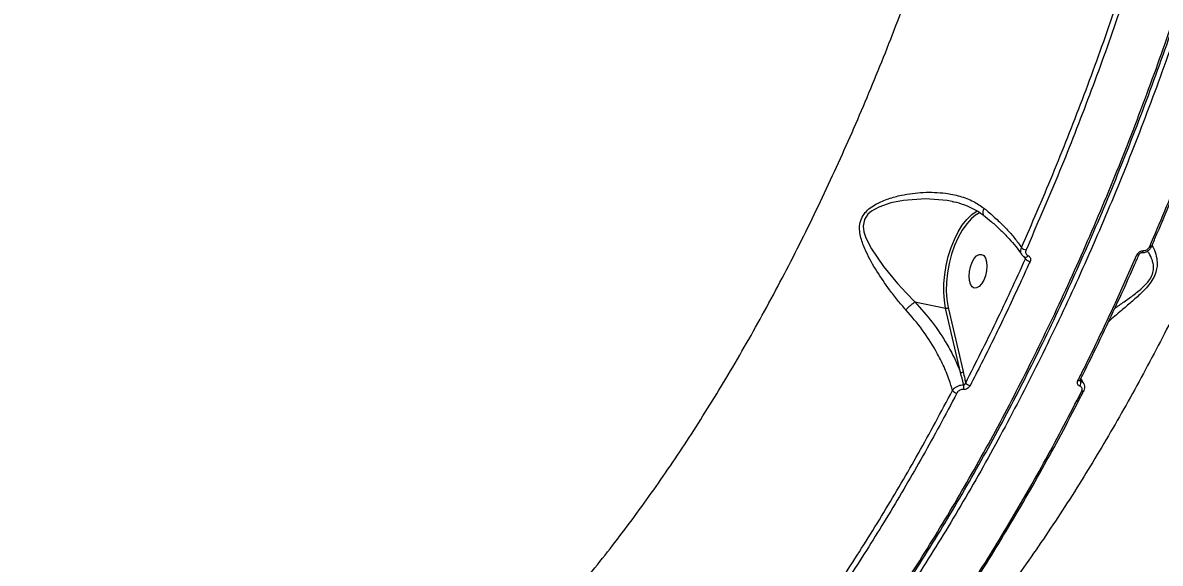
# Model space of a CAD drawing. Header units: millimetres. Extents: x -8422 to 28150, y -6982 to 5510.
# Drawn here: x 20498.1 to 20795, y 776.8 to 917.9 of the extents above; entities that cross this region are included whole.
import ezdxf

# ---------------------------------------------------------------- set-up
doc = ezdxf.new("R2010")
doc.units = ezdxf.units.MM
for name, color, linetype in [('DIKOM_ОБЪЕКТ', 7, 'Continuous'), ('DIKOM_РАЗМЕР_ЗОНА', 7, 'Continuous'), ('DIKOM_РАЗМЕР_ОБЪЕКТА', 7, 'Continuous')]:
    doc.layers.add(name, color=color, linetype=linetype)
doc.styles.add('style1', font='arial.ttf', dxfattribs={"width": 0.8})
doc.dimstyles.new('1-50', dxfattribs={"dimtxt": 300, "dimasz": 200, "dimexe": 100, "dimexo": 0, "dimgap": 100, "dimtad": 1, "dimdec": 0, "dimtxsty": 'style1', "dimcen": 0, "dimclrd": 7, "dimclre": 7, "dimadec": 1, "dimazin": 2, "dimtfac": 1, "dimtdec": 0, "dimtmove": 1, "dimatfit": 3, "dimfxl": 0, "dimlwd": 25, "dimlwe": 18, "dimarcsym": 0})

# ---------------------------------------------------------------- blocks, each defined once
blk = doc.blocks.new('*D15')
at = {"layer": 'Defpoints', "color": 0, "transparency": 16777216}
for p in [(19380.28, 3651.45), (27070.13, 3651.45), (15204.41, -3115.19)]:
    blk.add_point(p, dxfattribs=at)
at = {"layer": 'DIKOM_РАЗМЕР_ОБЪЕКТА', "color": 7, "lineweight": 18, "transparency": 16777216}
for p, q in [((19380.28, 3651.45), (27170.13, 3651.45)), ((15204.41, -3115.19), (27170.13, -3115.19))]:
    blk.add_line(p, q, dxfattribs=at)
at = {"layer": 'DIKOM_РАЗМЕР_ОБЪЕКТА', "color": 7, "lineweight": 25, "transparency": 16777216}
blk.add_line((27070.13, -2915.19), (27070.13, 3451.45), dxfattribs=at)
at = {"layer": 'DIKOM_РАЗМЕР_ОБЪЕКТА', "color": 7, "transparency": 16777216}
for points in [[(27036.8, 3451.45), (27103.47, 3451.45), (27070.13, 3651.45)], [(27036.8, -2915.19), (27103.47, -2915.19), (27070.13, -3115.19)]]:
    blk.add_solid(points, dxfattribs=at)
at = {"layer": 'DIKOM_РАЗМЕР_ОБЪЕКТА', "color": 0, "transparency": 16777216, "insert": (26816.96, -135.25), "char_height": 300, "attachment_point": 5, "rotation": 90, "style": 'style1'}
blk.add_mtext('6750', dxfattribs=at)
blk = doc.blocks.new('*D16')
at = {"layer": 'Defpoints', "color": 0, "transparency": 16777216}
for p in [(12490, 1387.95), (23986.61, 1004.03), (12490, -5796.5)]:
    blk.add_point(p, dxfattribs=at)
at = {"layer": 'DIKOM_РАЗМЕР_ОБЪЕКТА', "color": 7, "lineweight": 18, "transparency": 16777216}
for p, q in [((12490, 1387.95), (12490, -5896.5)), ((23986.61, 1004.03), (23986.61, -5896.5))]:
    blk.add_line(p, q, dxfattribs=at)
at = {"layer": 'DIKOM_РАЗМЕР_ОБЪЕКТА', "color": 7, "lineweight": 25, "transparency": 16777216}
blk.add_line((23786.61, -5796.5), (12690, -5796.5), dxfattribs=at)
at = {"layer": 'DIKOM_РАЗМЕР_ОБЪЕКТА', "color": 7, "transparency": 16777216}
for points in [[(12690, -5763.17), (12690, -5829.83), (12490, -5796.5)], [(23786.61, -5763.17), (23786.61, -5829.83), (23986.61, -5796.5)]]:
    blk.add_solid(points, dxfattribs=at)
at = {"layer": 'DIKOM_РАЗМЕР_ОБЪЕКТА', "color": 0, "transparency": 16777216, "insert": (18238.3, -5543.33), "char_height": 300, "attachment_point": 5, "style": 'style1'}
blk.add_mtext('11500', dxfattribs=at)
blk = doc.blocks.new('*D14')
at = {"layer": 'Defpoints', "color": 0, "transparency": 16777216}
for p in [(20684.73, 5148.63), (28049.7, 5148.63), (14575.76, -5055.5)]:
    blk.add_point(p, dxfattribs=at)
at = {"layer": 'DIKOM_РАЗМЕР_ЗОНА', "color": 7, "lineweight": 18, "transparency": 16777216}
for p, q in [((20684.73, 5148.63), (28149.7, 5148.63)), ((14575.76, -5055.5), (28149.7, -5055.5))]:
    blk.add_line(p, q, dxfattribs=at)
at = {"layer": 'DIKOM_РАЗМЕР_ЗОНА', "color": 7, "lineweight": 25, "transparency": 16777216}
blk.add_line((28049.7, -4855.5), (28049.7, 4948.63), dxfattribs=at)
at = {"layer": 'DIKOM_РАЗМЕР_ЗОНА', "color": 7, "transparency": 16777216}
for points in [[(28016.36, 4948.63), (28083.03, 4948.63), (28049.7, 5148.63)], [(28016.36, -4855.5), (28083.03, -4855.5), (28049.7, -5055.5)]]:
    blk.add_solid(points, dxfattribs=at)
at = {"layer": 'DIKOM_РАЗМЕР_ЗОНА', "color": 0, "transparency": 16777216, "insert": (27796.52, -63.59), "char_height": 300, "attachment_point": 5, "rotation": 90, "style": 'style1'}
blk.add_mtext('10200', dxfattribs=at)
blk = doc.blocks.new('*D13')
at = {"layer": 'Defpoints', "color": 0, "transparency": 16777216}
for p in [(10490, 1785.06), (25983.09, 460.53), (10490, -6882.5)]:
    blk.add_point(p, dxfattribs=at)
at = {"layer": 'DIKOM_РАЗМЕР_ЗОНА', "color": 7, "lineweight": 18, "transparency": 16777216}
for p, q in [((10490, 1785.06), (10490, -6982.5)), ((25983.09, 460.53), (25983.09, -6982.5))]:
    blk.add_line(p, q, dxfattribs=at)
at = {"layer": 'DIKOM_РАЗМЕР_ЗОНА', "color": 7, "lineweight": 25, "transparency": 16777216}
blk.add_line((25783.09, -6882.5), (10690, -6882.5), dxfattribs=at)
at = {"layer": 'DIKOM_РАЗМЕР_ЗОНА', "color": 7, "transparency": 16777216}
for points in [[(10690, -6849.17), (10690, -6915.83), (10490, -6882.5)], [(25783.09, -6849.17), (25783.09, -6915.83), (25983.09, -6882.5)]]:
    blk.add_solid(points, dxfattribs=at)
at = {"layer": 'DIKOM_РАЗМЕР_ЗОНА', "color": 0, "transparency": 16777216, "insert": (18236.55, -6629.33), "char_height": 300, "attachment_point": 5, "style": 'style1'}
blk.add_mtext('15500', dxfattribs=at)

msp = doc.modelspace()

# ---------------------------------------------------------------- linework, layer by layer
at = {"layer": 'DIKOM_ОБЪЕКТ', "color": 7, "linetype": 'Continuous', "lineweight": 15}
for p, q in [((20792.85, 859.61), (20792.84, 859.57)), ((20759.86, 856.26), (20759.5, 856.85)), ((20731.01, 844.99), (20739.01, 843.35)), ((20742.92, 826.59), (20739.01, 843.35)), ((20739.68, 843.56), (20743.58, 826.8)), ((20774.12, 824.58), (20774.23, 824.4)), ((20775.1, 821.77), (20775.08, 821.73))]:
    msp.add_line(p, q, dxfattribs=at)
at = {"layer": 'DIKOM_ОБЪЕКТ', "color": 7, "linetype": 'Continuous', "lineweight": 15, "flags": 128}
for points in [[(20740.69, 871.21), (20739.46, 871.48), (20733.77, 871.94), (20728, 871.52), (20724.72, 870.87), (20721.57, 869.79), (20719.66, 868.72), (20718.71, 867.89), (20717.82, 866.55), (20717.49, 864.83), (20717.69, 863.28), (20718.2, 861.78), (20719.7, 858.86), (20722.83, 854.28), (20726.47, 849.84), (20728.68, 847.37), (20730.98, 845), (20730.99, 844.99), (20730.99, 844.99)], [(20739.01, 843.35), (20738.68, 845.35), (20738.52, 847.52), (20738.55, 849.81), (20738.77, 852.18), (20739.16, 854.56), (20739.72, 856.91), (20740.43, 859.18), (20741.29, 861.32), (20742.27, 863.29), (20743.35, 865.03), (20744.52, 866.52), (20745.73, 867.72), (20745.85, 867.82)], [(20746.8, 867.65), (20745.74, 866.77), (20744.51, 865.42), (20743.36, 863.76), (20742.3, 861.86), (20741.37, 859.74), (20740.58, 857.46), (20739.96, 855.07), (20739.51, 852.63), (20739.26, 850.21), (20739.2, 847.85), (20739.35, 845.61), (20739.68, 843.56)], [(20745.85, 867.82), (20746.97, 868.6), (20747.36, 868.81)], [(20748.07, 868.38), (20747, 867.79), (20746.8, 867.65)], [(20790.23, 857.88), (20790.28, 857.89), (20790.35, 857.92), (20790.42, 857.97), (20790.48, 858.05), (20790.54, 858.15), (20790.6, 858.27), (20790.64, 858.4)], [(20792.84, 859.57), (20792.83, 859.55), (20792.78, 859.51), (20792.69, 859.48), (20792.58, 859.46), (20792.44, 859.47), (20792.29, 859.49)], [(20749.76, 854.35), (20749.66, 853.1), (20749.39, 851.85), (20748.96, 850.7), (20748.4, 849.73), (20747.77, 849.03), (20747.11, 848.66), (20746.48, 848.64), (20745.92, 848.97), (20745.49, 849.63), (20745.22, 850.57), (20745.12, 851.71), (20745.22, 852.96), (20745.49, 854.21), (20745.92, 855.36), (20746.48, 856.33), (20747.11, 857.03), (20747.77, 857.4), (20748.4, 857.42), (20748.96, 857.09), (20749.39, 856.43), (20749.66, 855.49), (20749.76, 854.35)], [(20789.52, 857.38), (20789.51, 857.36), (20789.46, 857.31), (20789.37, 857.28), (20789.26, 857.26), (20789.12, 857.27), (20788.96, 857.29)], [(20774.12, 824.58), (20774.12, 824.56), (20774.06, 824.5), (20773.97, 824.46), (20773.85, 824.43), (20773.71, 824.43), (20773.55, 824.46)], [(20775.08, 821.73), (20775.07, 821.72), (20775.01, 821.66), (20774.92, 821.62), (20774.81, 821.6), (20774.67, 821.6), (20774.52, 821.62)]]:
    msp.add_lwpolyline(points, dxfattribs=at)
at = {"layer": 'DIKOM_ОБЪЕКТ', "color": 7, "linetype": 'Continuous', "lineweight": 15}
for centre, radius, start, end in [((20760.43, 860.77), 2.23, 223.8764, 258.8607), ((20759.88, 857.33), 0.694, 265.4125, 338.4581), ((20761.46, 857.69), 2.15, 221.9354, 259.2178), ((20743.06, 827.3), 0.728, 258.8621, 316.6225), ((20741.56, 822.84), 2.21, 341.479, 12.9487), ((20745.76, 824.96), 1.85, 215.1166, 258.9484), ((20772.95, 823.89), 1.38, 321.9262, 21.731), ((20742.31, 823), 1.87, 216.3146, 258.5342)]:
    msp.add_arc(centre, radius, start, end, dxfattribs=at)
for points, knots in [([(20832.54, 1312.89), (20833.32, 1309.28), (20835.43, 1299.54), (20838.34, 1283.06), (20841.1, 1263.34), (20843.22, 1242.79), (20844.68, 1221.48), (20845.46, 1199.45), (20845.54, 1177.19), (20844.93, 1154.77), (20843.66, 1132.29), (20841.73, 1109.38), (20839.09, 1086.1), (20835.74, 1062.52), (20831.77, 1039.16), (20827.19, 1016.1), (20822.05, 993.4), (20816.26, 970.7), (20809.82, 948.07), (20802.74, 925.6), (20795.16, 903.79), (20787.13, 882.68), (20778.69, 862.33), (20769.71, 842.39), (20760.19, 822.97), (20750.16, 804.15), (20739.83, 786.33), (20729.25, 769.55), (20718.47, 753.84), (20707.3, 738.92), (20695.78, 724.9), (20683.94, 711.84), (20672.53, 700.53), (20661.63, 690.81), (20651.27, 682.51), (20640.82, 675.07), (20630.31, 668.52), (20619.86, 662.93), (20609.51, 658.32), (20600.34, 654.99), (20594.63, 653.44), (20592.3, 652.8)], [0, 0, 0, 0, 0.015652, 0.042168, 0.068704, 0.09522, 0.122506, 0.149815, 0.177101, 0.203617, 0.230153, 0.256669, 0.283955, 0.311263, 0.338549, 0.365065, 0.391601, 0.418117, 0.445403, 0.472712, 0.499998, 0.526513, 0.55305, 0.579566, 0.606852, 0.63416, 0.661446, 0.687962, 0.714498, 0.741014, 0.7683, 0.795608, 0.822894, 0.845972, 0.869077, 0.892183, 0.915507, 0.938831, 0.961564, 0.984349, 1, 1, 1, 1]), ([(20872.56, 1232.87), (20873.06, 1227.39), (20874.07, 1216.43), (20874.99, 1199.47), (20875.49, 1182.2), (20875.51, 1164.37), (20875.04, 1146.03), (20874.05, 1127.2), (20872.56, 1108.17), (20870.52, 1088.46), (20867.86, 1068.09), (20864.55, 1047.12), (20860.63, 1025.96), (20856.1, 1004.69), (20850.94, 983.37), (20845.28, 962.51), (20839.15, 942.17), (20832.59, 922.38), (20825.49, 902.81), (20817.85, 883.54), (20809.69, 864.64), (20801.18, 846.55), (20792.37, 829.3), (20783.3, 812.92), (20773.82, 797.13), (20763.94, 782.01), (20753.69, 767.63), (20743.97, 755.18), (20734.87, 744.49), (20726.44, 735.31), (20717.89, 726.73), (20709.25, 718.87), (20703.16, 713.64), (20699.95, 711.24), (20699.65, 711.01)], [0, 0, 0, 0, 0.02995, 0.059935, 0.08992, 0.11987, 0.151048, 0.182266, 0.213484, 0.244662, 0.278561, 0.312486, 0.346385, 0.381274, 0.416192, 0.451081, 0.484868, 0.518681, 0.552468, 0.587241, 0.622042, 0.656815, 0.690522, 0.724255, 0.757961, 0.792651, 0.827368, 0.862057, 0.888981, 0.915906, 0.943045, 0.970184, 0.997197, 1, 1, 1, 1]), ([(20585.59, 652.12), (20588.68, 652.79), (20595.69, 654.32), (20606.76, 658.23), (20618.73, 663.52), (20630.84, 670.14), (20643.05, 678.06), (20655.33, 687.32), (20667.4, 697.69), (20679.24, 709.12), (20690.8, 721.52), (20702.28, 735.1), (20713.62, 749.86), (20724.8, 765.78), (20735.56, 782.5), (20745.87, 799.94), (20755.73, 818.03), (20765.28, 837.05), (20774.48, 856.97), (20783.3, 877.75), (20791.53, 898.93), (20799.16, 920.43), (20806.19, 942.15), (20812.74, 964.47), (20818.76, 987.31), (20824.22, 1010.61), (20828.79, 1032.88), (20832.57, 1054.02), (20835.66, 1073.98), (20838.27, 1093.98), (20840.39, 1113.98), (20842, 1133.74), (20843.1, 1153.19), (20843.66, 1170.3), (20843.73, 1180.91), (20843.76, 1185.23)], [0, 0, 0, 0, 0.02474, 0.056166, 0.087615, 0.11904, 0.151378, 0.183743, 0.216081, 0.247506, 0.278956, 0.310381, 0.342719, 0.375084, 0.407422, 0.438847, 0.470296, 0.501722, 0.53406, 0.566424, 0.598762, 0.630188, 0.661637, 0.693062, 0.7254, 0.757765, 0.790103, 0.817454, 0.844837, 0.87222, 0.899863, 0.927505, 0.954447, 0.981451, 1, 1, 1, 1]), ([(20585.89, 652.03), (20586.76, 652.2), (20589.59, 652.77), (20594.42, 654.06), (20600.36, 655.89), (20606.31, 658.04), (20612.26, 660.47), (20618.19, 663.21), (20624.12, 666.23), (20630.03, 669.56), (20635.94, 673.17), (20641.85, 677.09), (20647.76, 681.29), (20653.66, 685.8), (20659.57, 690.61), (20665.47, 695.72), (20671.36, 701.12), (20677.22, 706.78), (20683.01, 712.69), (20688.73, 718.83), (20694.39, 725.22), (20699.99, 731.84), (20705.53, 738.72), (20711.01, 745.83), (20716.43, 753.2), (20721.8, 760.81), (20727.12, 768.67), (20732.38, 776.79), (20737.58, 785.15), (20742.7, 793.72), (20747.72, 802.46), (20752.62, 811.36), (20757.42, 820.42), (20762.1, 829.64), (20766.68, 839.03), (20771.15, 848.58), (20775.52, 858.3), (20779.79, 868.2), (20783.95, 878.27), (20788.01, 888.52), (20791.97, 898.94), (20795.81, 909.49), (20799.52, 920.13), (20803.08, 930.84), (20806.49, 941.61), (20809.76, 952.44), (20812.89, 963.33), (20815.88, 974.3), (20818.73, 985.34), (20821.44, 996.45), (20824.01, 1007.65), (20826.45, 1018.92), (20828.74, 1030.28), (20830.89, 1041.69), (20832.89, 1053.1), (20834.72, 1064.47), (20836.39, 1075.79), (20837.9, 1087.08), (20839.25, 1098.32), (20840.44, 1109.52), (20841.46, 1120.7), (20842.33, 1131.84), (20843.04, 1142.96), (20843.59, 1154.06), (20843.98, 1165.14), (20844.2, 1175.44), (20844.23, 1182.01), (20844.24, 1184.93)], [0, 0, 0, 0, 0.006939, 0.022596, 0.038303, 0.053957, 0.069536, 0.085059, 0.100544, 0.116007, 0.131465, 0.146935, 0.162428, 0.177963, 0.193556, 0.209224, 0.224964, 0.24068, 0.256302, 0.271859, 0.287368, 0.302846, 0.318311, 0.333781, 0.349267, 0.364787, 0.380359, 0.395999, 0.411721, 0.427445, 0.443087, 0.458657, 0.474173, 0.489653, 0.505114, 0.520575, 0.536049, 0.551551, 0.567099, 0.582712, 0.598405, 0.61413, 0.629793, 0.64538, 0.660907, 0.676393, 0.691855, 0.707311, 0.722777, 0.738266, 0.753796, 0.769385, 0.785051, 0.800777, 0.816471, 0.832079, 0.847622, 0.863118, 0.878586, 0.894042, 0.909505, 0.924986, 0.940503, 0.956073, 0.971714, 0.987434, 1, 1, 1, 1]), ([(20506.09, 697.2), (20509.18, 696.9), (20515.38, 696.32), (20524.87, 696.59), (20534.46, 697.7), (20544.27, 699.76), (20554.29, 702.79), (20564.5, 706.83), (20574.74, 711.83), (20585.27, 717.94), (20596.07, 725.26), (20607.1, 733.86), (20618.14, 743.6), (20629.15, 754.49), (20640.09, 766.54), (20650.71, 779.45), (20660.98, 793.16), (20670.88, 807.58), (20680.59, 822.97), (20690.05, 839.31), (20699.24, 856.57), (20707.94, 874.36), (20716.14, 892.59), (20723.82, 911.18), (20731.13, 930.46), (20738.02, 950.38), (20744.45, 970.88), (20749.9, 990.17), (20754.49, 1008.09), (20758.33, 1024.62), (20761.83, 1041.28), (20764.97, 1058.03), (20767.73, 1074.78), (20770.11, 1091.54), (20772.15, 1108.31), (20773.18, 1119.46), (20773.69, 1125.03)], [0, 0, 0, 0, 0.027765, 0.055564, 0.083362, 0.111128, 0.140031, 0.168973, 0.197914, 0.226818, 0.258245, 0.289696, 0.321123, 0.353467, 0.385839, 0.418183, 0.449506, 0.480853, 0.512176, 0.544413, 0.576676, 0.608912, 0.640161, 0.671434, 0.702682, 0.734841, 0.767027, 0.799186, 0.824146, 0.849107, 0.874267, 0.899427, 0.924469, 0.949512, 0.974756, 1, 1, 1, 1]), ([(20792.29, 859.49), (20793.61, 862.57), (20797.46, 871.59), (20803.58, 886.88), (20810.51, 905.55), (20817.09, 924.64), (20821.12, 937.67), (20823.14, 944.19)], [0, 0, 0, 0, 0.114455, 0.334765, 0.555076, 0.777538, 1, 1, 1, 1]), ([(20758.82, 859.22), (20761.57, 865.54), (20767.07, 878.18), (20774.81, 897.89), (20782.18, 918.08), (20786.7, 931.94), (20788.96, 938.87)], [0, 0, 0, 0, 0.248595, 0.49719, 0.748595, 1, 1, 1, 1]), ([(20790.21, 938.4), (20787.97, 931.53), (20783.49, 917.8), (20776.13, 897.63), (20768.36, 877.8), (20762.78, 864.99), (20760, 858.58)], [0, 0, 0, 0, 0.248595, 0.49719, 0.748595, 1, 1, 1, 1]), ([(20792.81, 859.63), (20793.27, 860.68), (20795.17, 865.03), (20798.4, 872.85), (20801.66, 880.9), (20803.47, 885.64), (20803.96, 886.93)], [0, 0, 0, 0, 0.118435, 0.489758, 0.861447, 1, 1, 1, 1]), ([(20728.64, 842.93), (20727.91, 843.77), (20726.43, 845.47), (20723.85, 848.84), (20720.97, 853.04), (20718.48, 857.43), (20717.11, 860.79), (20716.59, 863.04), (20716.48, 864.87), (20716.89, 866.71), (20717.93, 868.35), (20719.34, 869.62), (20721.38, 870.89), (20724.13, 872.03), (20728.23, 873.12), (20733.26, 873.76), (20738.41, 873.59), (20742.78, 872.69), (20746.21, 871.42), (20748.13, 870.07), (20749.03, 869.45)], [0, 0, 0, 0, 0.051566, 0.103895, 0.193806, 0.286397, 0.343697, 0.372759, 0.402468, 0.436679, 0.46711, 0.496463, 0.526971, 0.580376, 0.634946, 0.725166, 0.818122, 0.880203, 0.943889, 1, 1, 1, 1]), ([(20740.71, 871.24), (20740.86, 871.21), (20741.89, 871.04), (20743.64, 870.5), (20745.9, 869.57), (20747.64, 868.61), (20748.54, 867.87), (20748.85, 867.62)], [0, 0, 0, 0, 0.050553, 0.328787, 0.599706, 0.864577, 1, 1, 1, 1]), ([(20749.03, 869.45), (20749.02, 869.41), (20748.93, 869.24), (20748.78, 868.84), (20748.68, 868.32), (20748.73, 867.89), (20748.88, 867.78), (20748.94, 867.73)], [0, 0, 0, 0, 0.050489, 0.223784, 0.528184, 0.832602, 1, 1, 1, 1]), ([(20748.91, 867.69), (20749.62, 867.11), (20751.14, 865.87), (20753.24, 863.95), (20755.22, 861.95), (20756.94, 860), (20758.15, 858.47), (20758.69, 857.64), (20758.84, 857.41)], [0, 0, 0, 0, 0.166843, 0.358386, 0.549554, 0.739725, 0.928328, 1, 1, 1, 1]), ([(20749.03, 869.45), (20749.27, 869.25), (20750.47, 868.28), (20752.51, 866.49), (20754.96, 864.07), (20757.12, 861.62), (20758.25, 860.03), (20758.82, 859.22)], [0, 0, 0, 0, 0.056393, 0.288289, 0.522767, 0.760004, 1, 1, 1, 1]), ([(20758.89, 857.44), (20758.81, 857.56), (20758.61, 857.86), (20758.57, 858.5), (20758.73, 858.98), (20758.82, 859.22)], [0, 0, 0, 0, 0.248873, 0.624316, 1, 1, 1, 1]), ([(20760, 858.58), (20759.95, 858.43), (20759.85, 858.14), (20759.9, 857.71), (20760.1, 857.35), (20760.34, 857.16), (20760.5, 857.09), (20760.53, 857.08)], [0, 0, 0, 0, 0.23781, 0.475515, 0.713524, 0.951524, 1, 1, 1, 1]), ([(20792.89, 859.82), (20793.12, 859.41), (20793.62, 858.48), (20794.09, 856.77), (20794.25, 855.1), (20794.16, 853.6), (20793.66, 851.91), (20792.66, 850.19), (20791.42, 848.66), (20789.68, 846.89), (20787.46, 844.93), (20784.52, 842.47), (20782.63, 840.81), (20781.53, 839.84)], [0, 0, 0, 0, 0.099914, 0.221341, 0.282925, 0.345881, 0.418379, 0.482863, 0.545067, 0.609717, 0.722889, 0.838531, 1, 1, 1, 1]), ([(20783.17, 843.32), (20783.56, 843.6), (20784.75, 844.46), (20786.93, 845.96), (20789.24, 847.7), (20790.96, 849.23), (20792.12, 850.55), (20792.97, 851.94), (20793.33, 853.43), (20793.28, 854.74), (20792.9, 856.21), (20792.34, 857.47), (20791.84, 858.11), (20791.69, 858.3)], [0, 0, 0, 0, 0.070103, 0.209802, 0.349091, 0.441269, 0.495568, 0.566907, 0.647585, 0.720055, 0.79286, 0.9402, 1, 1, 1, 1]), ([(20788.96, 857.29), (20788.98, 857.34), (20789.08, 857.54), (20789.32, 857.86), (20789.72, 858.18), (20790.18, 858.38), (20790.49, 858.39), (20790.64, 858.4)], [0, 0, 0, 0, 0.079587, 0.319479, 0.549797, 0.774851, 1, 1, 1, 1]), ([(20790.23, 857.9), (20790.27, 857.89), (20790.57, 857.85), (20791.18, 857.99), (20791.94, 858.38), (20792.53, 858.94), (20792.73, 859.4), (20792.81, 859.58)], [0, 0, 0, 0, 0.038203, 0.289046, 0.546406, 0.812353, 1, 1, 1, 1]), ([(20790.64, 858.4), (20790.79, 858.41), (20791.09, 858.42), (20791.55, 858.62), (20791.94, 858.94), (20792.18, 859.25), (20792.27, 859.44), (20792.29, 859.49)], [0, 0, 0, 0, 0.226368, 0.452727, 0.682398, 0.920776, 1, 1, 1, 1]), ([(20744.25, 823.89), (20746.92, 829.16), (20752.28, 839.7), (20757.33, 850.74), (20759.86, 856.26)], [0, 0, 0, 0, 0.49945, 1, 1, 1, 1]), ([(20761.06, 855.59), (20760.8, 855.02), (20759.53, 852.2), (20756.35, 845.28), (20751.42, 834.95), (20747.41, 827.08), (20745.4, 823.14)], [0, 0, 0, 0, 0.05077, 0.253856, 0.6267, 1, 1, 1, 1]), ([(20758.91, 857.43), (20758.98, 857.31), (20759.19, 856.97), (20759.55, 856.7), (20759.82, 856.65), (20759.83, 856.65)], [0, 0, 0, 0, 0.346957, 0.977079, 1, 1, 1, 1]), ([(20759.82, 856.64), (20759.83, 856.64), (20759.85, 856.63), (20759.85, 856.63), (20759.84, 856.63)], [0, 0, 0, 0, 0.717338, 1, 1, 1, 1]), ([(20759.86, 856.26), (20759.88, 856.31), (20759.91, 856.41), (20759.89, 856.55), (20759.85, 856.61), (20759.84, 856.64)], [0, 0, 0, 0, 0.382867, 0.76565, 1, 1, 1, 1]), ([(20760.53, 857.08), (20760.56, 857.07), (20760.71, 857), (20760.96, 856.81), (20761.16, 856.46), (20761.21, 856.03), (20761.11, 855.73), (20761.06, 855.59)], [0, 0, 0, 0, 0.047958, 0.285631, 0.523635, 0.761785, 1, 1, 1, 1]), ([(20773.55, 824.46), (20773.82, 825), (20775.18, 827.69), (20778.48, 834.42), (20783.39, 844.76), (20787.1, 853.11), (20788.96, 857.29)], [0, 0, 0, 0, 0.05077, 0.253855, 0.6267, 1, 1, 1, 1]), ([(20774.12, 824.58), (20774.33, 824.99), (20776.11, 828.49), (20779.39, 835.25), (20783.92, 844.88), (20787.29, 852.27), (20789.12, 856.49), (20789.51, 857.39)], [0, 0, 0, 0, 0.038955, 0.33243, 0.626526, 0.920355, 1, 1, 1, 1]), ([(20789.52, 857.38), (20789.53, 857.4), (20789.56, 857.48), (20789.67, 857.62), (20789.82, 857.75), (20789.97, 857.83), (20790.11, 857.88), (20790.2, 857.89), (20790.22, 857.88), (20790.22, 857.88)], [0, 0, 0, 0, 0.115384, 0.330135, 0.505911, 0.665614, 0.809239, 0.959691, 1, 1, 1, 1]), ([(20728.64, 842.93), (20728.66, 842.95), (20728.84, 843.15), (20729.23, 843.55), (20729.85, 844.12), (20730.48, 844.64), (20730.82, 844.87), (20730.99, 844.99)], [0, 0, 0, 0, 0.026222, 0.263101, 0.508723, 0.75436, 1, 1, 1, 1]), ([(20730.99, 844.99), (20730.99, 844.99), (20731, 844.99), (20731.01, 844.99), (20731.01, 844.99)], [0, 0, 0, 0, 0.41221, 1, 1, 1, 1]), ([(20731.01, 844.99), (20732.56, 843.25), (20735.69, 839.71), (20738.98, 834.71), (20741.38, 830.3), (20742.4, 827.83), (20742.92, 826.59)], [0, 0, 0, 0, 0.300146, 0.60822, 0.803098, 1, 1, 1, 1]), ([(20739.01, 843.35), (20739.06, 843.34), (20739.16, 843.33), (20739.33, 843.35), (20739.49, 843.41), (20739.6, 843.48), (20739.66, 843.53), (20739.67, 843.55), (20739.68, 843.56)], [0, 0, 0, 0, 0.214738, 0.429378, 0.643974, 0.858626, 0.955227, 1, 1, 1, 1]), ([(20740.8, 821.89), (20740.53, 822.81), (20739.88, 825), (20738.44, 828.52), (20736.18, 832.9), (20733.05, 837.82), (20730.12, 841.21), (20728.64, 842.93)], [0, 0, 0, 0, 0.130167, 0.308138, 0.488275, 0.74085, 1, 1, 1, 1]), ([(20743.72, 823.34), (20743.7, 823.4), (20743.44, 824.49), (20743.17, 825.57), (20742.92, 826.59)], [0, 0, 0, 0, 0.060787, 1, 1, 1, 1]), ([(20743.58, 826.8), (20743.73, 826.18), (20743.95, 825.22), (20744.17, 824.24), (20744.25, 823.89)], [0, 0, 0, 0, 0.638895, 1, 1, 1, 1]), ([(20740.8, 821.89), (20740.84, 821.95), (20741.02, 822.22), (20741.46, 822.65), (20742.16, 823.06), (20742.95, 823.32), (20743.46, 823.33), (20743.72, 823.34)], [0, 0, 0, 0, 0.078083, 0.313985, 0.543203, 0.771089, 1, 1, 1, 1]), ([(20745.4, 823.14), (20745.38, 823.1), (20745.28, 822.91), (20745.02, 822.62), (20744.6, 822.33), (20744.12, 822.15), (20743.81, 822.14), (20743.66, 822.14)], [0, 0, 0, 0, 0.079593, 0.319492, 0.549817, 0.77486, 1, 1, 1, 1]), ([(20743.72, 823.34), (20743.76, 823.34), (20743.81, 823.35), (20743.91, 823.39), (20744.02, 823.46), (20744.14, 823.62), (20744.21, 823.77), (20744.24, 823.87), (20744.25, 823.89)], [0, 0, 0, 0, 0.172708, 0.199346, 0.413422, 0.650582, 0.911811, 1, 1, 1, 1]), ([(20774.03, 823.04), (20774.01, 823.05), (20773.85, 823.11), (20773.61, 823.29), (20773.43, 823.63), (20773.39, 824.04), (20773.5, 824.32), (20773.55, 824.46)], [0, 0, 0, 0, 0.047943, 0.28565, 0.52364, 0.761793, 1, 1, 1, 1]), ([(20774.52, 821.62), (20774.57, 821.76), (20774.68, 822.04), (20774.64, 822.44), (20774.46, 822.79), (20774.22, 822.96), (20774.06, 823.03), (20774.03, 823.04)], [0, 0, 0, 0, 0.237815, 0.475523, 0.713516, 0.951521, 1, 1, 1, 1]), ([(20774.08, 824.49), (20774.09, 824.49), (20774.09, 824.47), (20774.1, 824.53), (20774.14, 824.61), (20774.17, 824.65)], [0, 0, 0, 0, 0.277812, 0.657527, 1, 1, 1, 1]), ([(20774.09, 824.49), (20774.1, 824.49), (20774.12, 824.45), (20774.17, 824.42), (20774.22, 824.4), (20774.23, 824.4)], [0, 0, 0, 0, 0.078551, 0.84576, 1, 1, 1, 1]), ([(20774.23, 824.4), (20774.27, 824.38), (20774.54, 824.27), (20774.87, 824.05), (20775.01, 823.76), (20775.05, 823.67)], [0, 0, 0, 0, 0.122115, 0.721251, 1, 1, 1, 1]), ([(20775.1, 823.68), (20775.07, 823.73), (20774.75, 824.23), (20774.56, 824.69), (20774.38, 825.1)], [0, 0, 0, 0, 0.100363, 1, 1, 1, 1]), ([(20775.07, 821.74), (20775.1, 821.78), (20775.26, 822.04), (20775.36, 822.6), (20775.33, 823.25), (20775.12, 823.56), (20775.05, 823.67)], [0, 0, 0, 0, 0.066145, 0.444776, 0.810747, 1, 1, 1, 1]), ([(20699.31, 754.55), (20702.52, 759.04), (20708.94, 768.02), (20718.31, 782.45), (20727.47, 797.57), (20734.95, 810.82), (20739.32, 819.08), (20740.8, 821.89)], [0, 0, 0, 0, 0.220311, 0.440622, 0.663084, 0.885546, 1, 1, 1, 1]), ([(20741.94, 821.16), (20740.45, 818.35), (20736.1, 810.13), (20728.67, 796.94), (20719.52, 781.83), (20710.1, 767.31), (20703.6, 758.22), (20700.35, 753.68)], [0, 0, 0, 0, 0.114454, 0.334765, 0.555076, 0.777538, 1, 1, 1, 1]), ([(20735.48, 755.94), (20738.89, 760.93), (20745.7, 770.93), (20755.6, 787.02), (20765.27, 803.83), (20771.43, 815.69), (20774.52, 821.62)], [0, 0, 0, 0, 0.248595, 0.49719, 0.748594, 1, 1, 1, 1]), ([(20736.05, 756.16), (20736.63, 756.99), (20739.01, 760.36), (20743.12, 766.52), (20748.37, 774.63), (20753.54, 782.98), (20758.63, 791.54), (20763.64, 800.3), (20768.55, 809.26), (20772.35, 816.43), (20774.49, 820.67), (20775.05, 821.79)], [0, 0, 0, 0, 0.042016, 0.171978, 0.30205, 0.432207, 0.562419, 0.692655, 0.822877, 0.953057, 1, 1, 1, 1]), ([(20743.66, 822.14), (20743.5, 822.14), (20743.2, 822.13), (20742.73, 821.96), (20742.31, 821.67), (20742.06, 821.39), (20741.96, 821.21), (20741.94, 821.16)], [0, 0, 0, 0, 0.226373, 0.452739, 0.682376, 0.920786, 1, 1, 1, 1])]:
    msp.add_open_spline(points, degree=3, knots=knots, dxfattribs=at)

# ---------------------------------------------------------------- dimensions: what is measured, and where the dimension line sits
at = {"layer": 'DIKOM_РАЗМЕР_ЗОНА'}
dim = msp.add_linear_dim(base=(28049.7, 5148.63), p1=(14575.76, -5055.5), p2=(20684.73, 5148.63), angle=270, text='10200', dimstyle='1-50', override={"dimscale": 1, "dimtix": 0, "dimtofl": 1, "dimtmove": 1, "dimatfit": 3}, dxfattribs=at)
dim.commit()
dim.dimension.update_dxf_attribs({"geometry": '*D14', "text_midpoint": (28049.7, -63.59), "dimtype": 160})
dim = msp.add_linear_dim(base=(10490, -6882.5), p1=(25983.09, 460.53), p2=(10490, 1785.06), angle=180, text='15500', dimstyle='1-50', dxfattribs=at)
dim.commit()
dim.dimension.update_dxf_attribs({"geometry": '*D13', "text_midpoint": (18236.55, -6882.5), "dimtype": 160})
at = {"layer": 'DIKOM_РАЗМЕР_ОБЪЕКТА'}
dim = msp.add_linear_dim(base=(27070.13, 3651.45), p1=(15204.41, -3115.19), p2=(19380.28, 3651.45), angle=270, text='6750', dimstyle='1-50', override={"dimscale": 1, "dimtix": 0, "dimtofl": 1, "dimtmove": 1, "dimatfit": 3}, dxfattribs=at)
dim.commit()
dim.dimension.update_dxf_attribs({"geometry": '*D15', "text_midpoint": (27070.13, -135.25), "dimtype": 160})
dim = msp.add_linear_dim(base=(12490, -5796.5), p1=(23986.61, 1004.03), p2=(12490, 1387.95), angle=180, text='11500', dimstyle='1-50', dxfattribs=at)
dim.commit()
dim.dimension.update_dxf_attribs({"geometry": '*D16', "text_midpoint": (18238.3, -5796.5), "dimtype": 160})

doc.saveas('drawing.dxf')
